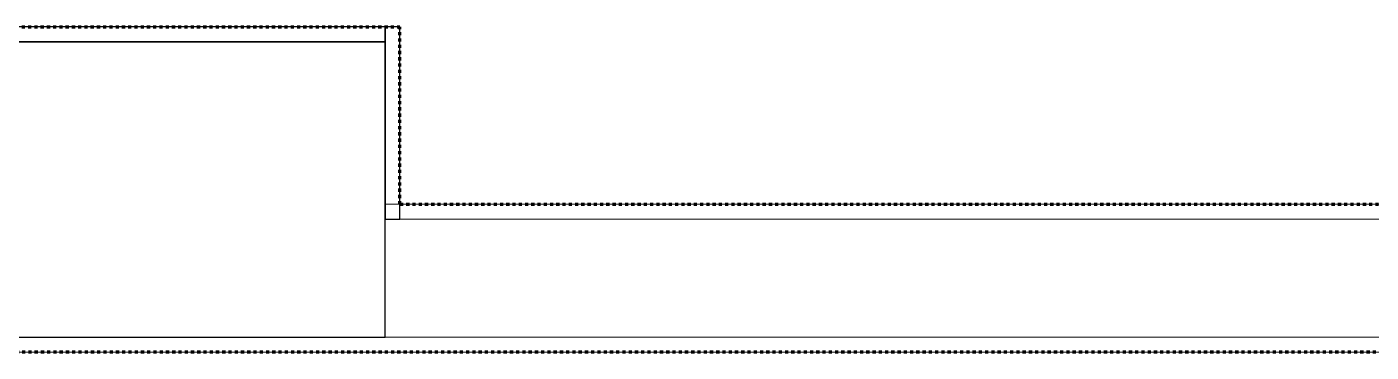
# Model space of a CAD drawing. Header units: millimetres. Extents: x -5300 to 98858, y -5196 to 93886.
# Drawn here: x 35386 to 36751, y 46335 to 46665 of the extents above; entities that cross this region are included whole.
import ezdxf

# ---------------------------------------------------------------- set-up
doc = ezdxf.new("R2010")
doc.units = ezdxf.units.MM
doc.linetypes.add('Штрих', pattern=[6.35, 3.175, -3.175])
doc.linetypes.add('Штрих_2_', pattern=[6.35, 3.175, -3.175])
for name, color, linetype, lineweight, true_color in [('_Разделитель помещений_', 4, 'Штрих', 70, 0x00ffff), ('Колонны', 7, 'Continuous', 18, 0x7f7f7f), ('Стены', 7, 'Continuous', 18, 0x7f7f7f), ('Стены разрез', 7, 'Continuous', 50, 0x7f7f7f)]:
    doc.layers.add(name, color=color, linetype=linetype, lineweight=lineweight, true_color=true_color)

# ---------------------------------------------------------------- blocks, each defined once
blk = doc.blocks.new('СТВ_Перегородка_Кирпич 61120 - СТВ_Перегородка_Кирпич 2-242550-Подвал')
at = {"layer": 'Стены', "color": 254, "true_color": 0xd4d4d4}
blk.add_line((30200, 46350), (38750, 46350), dxfattribs=at)
blk = doc.blocks.new('СТВ_Перегородка_Кирпич 61120 - СТВ_Перегородка_Кирпич-242543-Подвал')
at = {"layer": 'Стены', "color": 254, "true_color": 0xd4d4d4}
for p, q in [((35765, 46485), (35750, 46485)), ((35750, 46485), (35750, 46470)), ((35750, 46485), (35750, 46485)), ((35750, 46485), (35750, 46470)), ((35750, 46470), (35750, 46485)), ((35750, 46485), (38750, 46485)), ((35750, 46470), (35750, 46485)), ((38750, 46485), (35750, 46485)), ((35750, 46485), (35750, 46485)), ((35750, 46485), (35765, 46485)), ((35765, 46485), (35765, 46485)), ((35765, 46485), (35765, 46470)), ((35765, 46485), (35765, 46470)), ((35765, 46470), (35765, 46485)), ((35765, 46485), (35765, 46485)), ((38735, 46485), (35765, 46485)), ((35765, 46470), (35750, 46470)), ((35750, 46470), (35750, 46470)), ((35750, 46470), (38750, 46470)), ((35750, 46470), (35765, 46470)), ((35750, 46470), (35750, 46470)), ((38750, 46470), (35750, 46470)), ((35750, 46470), (38750, 46470)), ((35750, 46350), (35750, 46470)), ((35750, 46470), (35750, 46470)), ((35750, 46470), (35750, 46350)), ((35750, 46470), (35750, 46350)), ((38750, 46470), (35750, 46470)), ((35750, 46470), (35750, 46470)), ((38750, 46470), (35750, 46470)), ((35765, 46470), (35765, 46470)), ((35765, 46470), (38735, 46470)), ((35765, 46470), (35765, 46470)), ((30185, 46350), (38750, 46350)), ((38750, 46350), (30185, 46350)), ((38635, 46350), (30185, 46350)), ((35750, 46350), (38750, 46350)), ((35750, 46350), (38750, 46350)), ((35750, 46350), (35750, 46350)), ((38750, 46350), (35750, 46350)), ((35750, 46350), (35750, 46350)), ((38750, 46335), (30185, 46335)), ((38635, 46335), (30185, 46335)), ((38750, 46335), (30185, 46335))]:
    blk.add_line(p, q, dxfattribs=at)
blk = doc.blocks.new('СТВ_Перегородка_Кирпич 61120 - СТВ_Перегородка_Кирпич 61120-242547-Подвал')
for name in ['СТВ_Перегородка_Кирпич 61120 - СТВ_Перегородка_Кирпич-242543-Подвал', 'СТВ_Перегородка_Кирпич 61120 - СТВ_Перегородка_Кирпич 2-242550-Подвал']:
    blk.add_blockref(name, (0, 0))
blk = doc.blocks.new('СТ_ВОКОЛ-007 81226 - СТ_ВОКОЛ-007 2-242676-Подвал')
at = {"layer": 'Стены', "color": 254, "true_color": 0xd4d4d4}
blk.add_line((35750, 46350), (35750, 46650), dxfattribs=at)
blk = doc.blocks.new('СТ_ВОКОЛ-007 81226 - СТ_ВОКОЛ-007 81226-242673-Подвал')
at = {"layer": 'Стены', "color": 254, "true_color": 0xd4d4d4}
for p, q in [((35750, 46665), (35750, 46665)), ((35765, 46665), (35765, 46665)), ((35750, 46470), (35750, 46470)), ((35765, 46470), (35765, 46470))]:
    blk.add_line(p, q, dxfattribs=at)
at = {"layer": 'Стены разрез', "color": 254, "lineweight": 25, "true_color": 0xd4d4d4}
for p, q in [((35765, 46665), (35750, 46665)), ((35750, 46665), (35750, 46470)), ((35765, 46470), (35765, 46665)), ((35750, 46470), (35765, 46470))]:
    blk.add_line(p, q, dxfattribs=at)
blk.add_blockref('СТ_ВОКОЛ-007 81226 - СТ_ВОКОЛ-007 2-242676-Подвал', (0, 0))
blk = doc.blocks.new('СТ_ВОКОЛ-008 81338 - СТ_ВОКОЛ-008 2-242692-Подвал')
at = {"layer": 'Стены', "color": 254, "true_color": 0xd4d4d4}
blk.add_line((35750, 46650), (35250, 46650), dxfattribs=at)
blk = doc.blocks.new('СТ_ВОКОЛ-008 81338 - СТ_ВОКОЛ-008 81338-242689-Подвал')
at = {"layer": 'Стены', "color": 254, "true_color": 0xd4d4d4}
for p, q in [((35235, 46665), (35235, 46665)), ((35750, 46665), (35750, 46665)), ((35235, 46650), (35235, 46650)), ((35750, 46650), (35750, 46650))]:
    blk.add_line(p, q, dxfattribs=at)
at = {"layer": 'Стены разрез', "color": 254, "lineweight": 25, "true_color": 0xd4d4d4}
for p, q in [((35235, 46665), (35235, 46650)), ((35750, 46665), (35235, 46665)), ((35750, 46650), (35750, 46665)), ((35235, 46650), (35750, 46650))]:
    blk.add_line(p, q, dxfattribs=at)
blk.add_blockref('СТ_ВОКОЛ-008 81338 - СТ_ВОКОЛ-008 2-242692-Подвал', (0, 0))
blk = doc.blocks.new('КОЛ-004 500х300 500 x 300 80787 - КОЛ-004 500х300 500 x 300 80787-384864-Подвал')
at = {"layer": 'Колонны', "color": 254, "lineweight": 25, "true_color": 0xd4d4d4}
for p, q in [((250, 150), (-250, 150)), ((-250, 150), (-250, -150)), ((250, -150), (250, 150)), ((-250, -150), (250, -150))]:
    blk.add_line(p, q, dxfattribs=at)
at = {"layer": 'Колонны', "color": 254, "true_color": 0xd4d4d4}
for p, q in [((-250, 150), (-250, 150)), ((250, 150), (250, 150)), ((-250, -150), (-250, -150)), ((250, -150), (250, -150))]:
    blk.add_line(p, q, dxfattribs=at)

msp = doc.modelspace()

# ---------------------------------------------------------------- linework, layer by layer
at = {"layer": '_Разделитель помещений_', "color": 131, "linetype": 'Штрих_2_', "true_color": 0xaaffff}
for p, q in [((35235, 46665), (35765, 46665)), ((35765, 46485), (35765, 46665)), ((35765, 46485), (38735, 46485)), ((38750, 46335), (30185, 46335))]:
    msp.add_line(p, q, dxfattribs=at)

# ---------------------------------------------------------------- block references
at = {"layer": 'Колонны', "color": 254, "true_color": 0xd4d4d4}
msp.add_blockref('КОЛ-004 500х300 500 x 300 80787 - КОЛ-004 500х300 500 x 300 80787-384864-Подвал', (35500, 46500), dxfattribs=at)
at = {"layer": 'Стены', "color": 254, "true_color": 0xd4d4d4}
for name in ['СТ_ВОКОЛ-008 81338 - СТ_ВОКОЛ-008 81338-242689-Подвал', 'СТ_ВОКОЛ-007 81226 - СТ_ВОКОЛ-007 81226-242673-Подвал', 'СТВ_Перегородка_Кирпич 61120 - СТВ_Перегородка_Кирпич 61120-242547-Подвал']:
    msp.add_blockref(name, (0, 0), dxfattribs=at)

doc.saveas('drawing.dxf')
